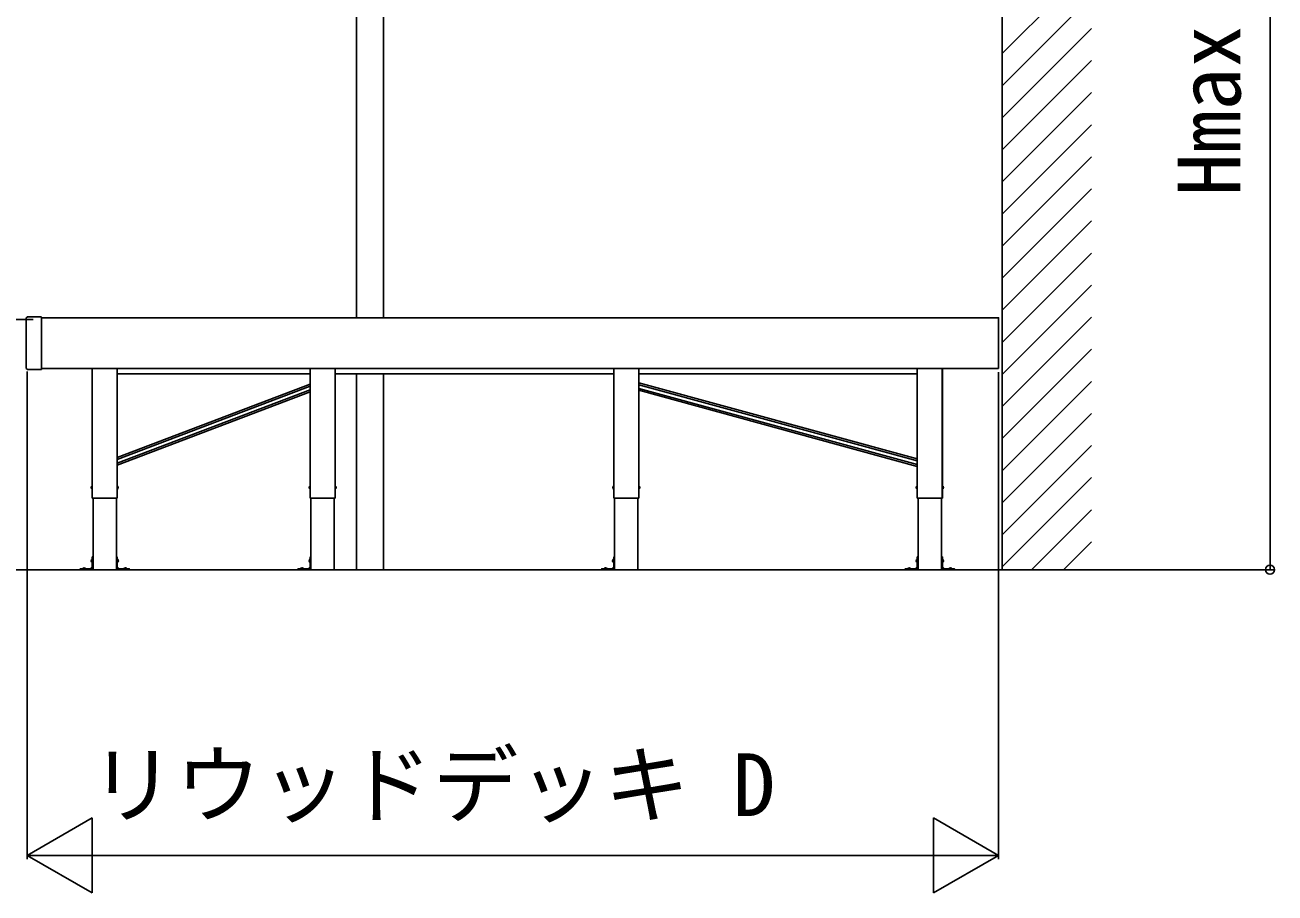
# Model space of a CAD drawing. Units: millimetres, scale not verified. Extents: x -1050 to 1050, y -1566 to 1557.
# Drawn here: x 257 to 607, y 756.1 to 999.1 of the extents above; entities that cross this region are included whole.
import ezdxf
from ezdxf.enums import TextEntityAlignment as Align

# ---------------------------------------------------------------- set-up
doc = ezdxf.new("R2010")
doc.units = ezdxf.units.MM
doc.header["$LTSCALE"] = 8
doc.layers.add('0-6_YKK_A1', color=4, linetype='Continuous')
doc.layers.add('0-7_YKK_D', color=6, linetype='Continuous')
doc.styles.add('ＭＳ ゴシック', font='')
doc.styles.get('ＭＳ ゴシック').set_extended_font_data('MS Gothic')

msp = doc.modelspace()

# ---------------------------------------------------------------- linework, layer by layer
at = {"layer": '0-6_YKK_A1'}
for p, q in [((530.611, 846.608), (530.611, 1162.657)), ((349.861, 1096.346), (349.861, 917.108)), ((357.361, 1096.346), (357.361, 917.108)), ((530.611, 991.062), (555.611, 1016.062)), ((530.611, 982.082), (555.611, 1007.082)), ((530.611, 973.101), (555.611, 998.101)), ((530.611, 964.121), (555.611, 989.121)), ((530.611, 955.141), (555.611, 980.141)), ((530.611, 946.16), (555.611, 971.16)), ((530.611, 937.18), (555.611, 962.18)), ((530.611, 928.2), (555.611, 953.2)), ((530.611, 919.22), (555.611, 944.22)), ((530.611, 910.239), (555.611, 935.239)), ((530.611, 901.259), (555.611, 926.259)), ((257.361, 902.999), (257.361, 917.016)), ((257.4, 917.097), (257.39, 917.087)), ((257.4, 917.097), (257.622, 917.319)), ((257.632, 917.328), (257.622, 917.319)), ((257.703, 917.358), (261.561, 917.358)), ((261.661, 917.258), (261.661, 917.016)), ((530.611, 892.279), (555.611, 917.279)), ((530.611, 883.299), (555.611, 908.299)), ((257.39, 902.928), (257.4, 902.919)), ((257.622, 902.697), (257.4, 902.919)), ((257.622, 902.697), (257.632, 902.687)), ((261.561, 902.658), (257.703, 902.658)), ((261.661, 902.908), (529.611, 902.908)), ((275.853, 902.908), (275.853, 866.608)), ((275.861, 902.908), (275.861, 866.608)), ((275.861, 902.908), (275.861, 866.608)), ((336.853, 901.408), (282.869, 901.408)), ((421.853, 901.408), (343.869, 901.408)), ((349.861, 901.408), (349.861, 846.608)), ((357.361, 901.408), (357.361, 846.608)), ((428.861, 902.908), (428.861, 899.168)), ((506.853, 901.408), (428.869, 901.408)), ((513.861, 902.908), (513.861, 866.608)), ((513.869, 902.908), (513.869, 866.608)), ((336.853, 898.543), (282.869, 878.012)), ((336.853, 898.009), (282.869, 877.477)), ((336.853, 896.939), (282.869, 876.407)), ((336.853, 896.404), (282.869, 875.872)), ((428.861, 896.992), (428.861, 866.608)), ((428.869, 898.887), (506.853, 877.602)), ((428.869, 898.369), (506.853, 877.084)), ((428.869, 897.332), (506.853, 876.047)), ((428.869, 896.814), (506.853, 875.529)), ((530.611, 874.318), (555.611, 899.318)), ((530.611, 865.338), (555.611, 890.338)), ((530.611, 856.358), (555.611, 881.358)), ((530.611, 847.378), (555.611, 872.378)), ((275.811, 870.008), (275.731, 869.994)), ((275.811, 869.208), (275.731, 869.222)), ((275.811, 870.008), (275.811, 869.208)), ((275.811, 870.008), (275.861, 869.999)), ((275.811, 869.208), (275.861, 869.217)), ((275.861, 869.999), (275.861, 869.217)), ((282.911, 870.008), (282.861, 869.999)), ((282.861, 869.217), (282.861, 869.999)), ((282.911, 869.208), (282.861, 869.217)), ((282.911, 870.008), (282.991, 869.994)), ((282.911, 869.208), (282.911, 870.008)), ((282.911, 869.208), (282.991, 869.222)), ((336.811, 870.008), (336.731, 869.994)), ((336.811, 869.208), (336.731, 869.222)), ((336.811, 870.008), (336.811, 869.208)), ((336.811, 870.008), (336.861, 869.999)), ((336.811, 869.208), (336.861, 869.217)), ((336.861, 869.999), (336.861, 869.217)), ((343.911, 870.008), (343.861, 869.999)), ((343.861, 869.217), (343.861, 869.999)), ((343.911, 869.208), (343.861, 869.217)), ((343.911, 870.008), (343.991, 869.994)), ((343.911, 869.208), (343.911, 870.008)), ((343.911, 869.208), (343.991, 869.222)), ((421.811, 870.008), (421.731, 869.994)), ((421.811, 869.208), (421.731, 869.222)), ((421.811, 870.008), (421.811, 869.208)), ((421.811, 870.008), (421.861, 869.999)), ((421.811, 869.208), (421.861, 869.217)), ((421.861, 869.999), (421.861, 869.217)), ((428.911, 870.008), (428.861, 869.999)), ((428.861, 869.217), (428.861, 869.999)), ((428.911, 869.208), (428.861, 869.217)), ((428.911, 870.008), (428.991, 869.994)), ((428.911, 869.208), (428.911, 870.008)), ((428.911, 869.208), (428.991, 869.222)), ((506.811, 870.008), (506.731, 869.994)), ((506.811, 869.208), (506.731, 869.222)), ((506.811, 870.008), (506.811, 869.208)), ((506.811, 870.008), (506.861, 869.999)), ((506.811, 869.208), (506.861, 869.217)), ((506.861, 870.019), (506.861, 866.608)), ((506.861, 869.999), (506.861, 869.217)), ((513.911, 870.008), (513.861, 869.999)), ((513.861, 869.217), (513.861, 869.999)), ((513.911, 869.208), (513.861, 869.217)), ((513.911, 870.008), (513.991, 869.994)), ((513.911, 869.208), (513.911, 870.008)), ((513.911, 869.208), (513.991, 869.222)), ((275.853, 866.608), (282.869, 866.608)), ((276.096, 866.608), (276.096, 846.608)), ((282.626, 866.608), (282.626, 846.608)), ((336.853, 866.608), (343.869, 866.608)), ((337.096, 866.608), (337.096, 846.608)), ((343.626, 866.608), (343.626, 846.608)), ((421.853, 866.608), (428.869, 866.608)), ((422.096, 866.608), (422.096, 846.608)), ((428.626, 866.608), (428.626, 846.608)), ((506.853, 866.608), (513.869, 866.608)), ((507.096, 866.608), (507.096, 846.608)), ((513.626, 866.608), (513.626, 846.608)), ((538.822, 846.608), (555.611, 863.397)), ((547.802, 846.608), (555.611, 854.417)), ((273.196, 846.95), (273.196, 846.908)), ((273.996, 846.95), (273.996, 846.908)), ((275.846, 847.418), (275.286, 846.858)), ((275.796, 849.508), (275.716, 849.494)), ((275.796, 848.708), (275.716, 848.722)), ((275.796, 849.508), (275.796, 848.708)), ((275.796, 849.508), (275.846, 849.499)), ((275.796, 848.708), (275.846, 848.717)), ((275.846, 850.208), (276.096, 850.208)), ((275.846, 849.766), (275.846, 850.208)), ((275.846, 849.625), (275.846, 849.766)), ((275.846, 846.908), (275.846, 849.625)), ((275.846, 849.499), (275.846, 848.717)), ((276.096, 850.208), (276.096, 849.766)), ((276.096, 849.766), (276.096, 849.625)), ((276.096, 846.908), (276.096, 849.625)), ((282.876, 850.208), (282.626, 850.208)), ((282.626, 850.208), (282.626, 849.766)), ((282.626, 849.766), (282.626, 849.625)), ((282.626, 846.908), (282.626, 849.625)), ((282.876, 849.766), (282.876, 850.208)), ((282.876, 849.625), (282.876, 849.766)), ((282.876, 846.908), (282.876, 849.625)), ((282.926, 849.508), (282.876, 849.499)), ((282.876, 848.717), (282.876, 849.499)), ((282.926, 848.708), (282.876, 848.717)), ((282.876, 847.418), (283.437, 846.858)), ((282.926, 849.508), (283.006, 849.494)), ((282.926, 848.708), (282.926, 849.508)), ((282.926, 848.708), (283.006, 848.722)), ((284.726, 846.95), (284.726, 846.908)), ((285.526, 846.95), (285.526, 846.908)), ((334.196, 846.95), (334.196, 846.908)), ((334.996, 846.95), (334.996, 846.908)), ((336.846, 847.418), (336.286, 846.858)), ((336.796, 849.508), (336.716, 849.494)), ((336.796, 848.708), (336.716, 848.722)), ((336.796, 849.508), (336.796, 848.708)), ((336.796, 849.508), (336.846, 849.499)), ((336.796, 848.708), (336.846, 848.717)), ((336.846, 850.208), (337.096, 850.208)), ((336.846, 849.766), (336.846, 850.208)), ((336.846, 849.625), (336.846, 849.766)), ((336.846, 846.908), (336.846, 849.625)), ((336.846, 849.499), (336.846, 848.717)), ((337.096, 850.208), (337.096, 849.766)), ((337.096, 849.766), (337.096, 849.625)), ((337.096, 846.908), (337.096, 849.625)), ((419.196, 846.95), (419.196, 846.908)), ((419.996, 846.95), (419.996, 846.908)), ((421.846, 847.418), (421.286, 846.858)), ((421.796, 849.508), (421.716, 849.494)), ((421.796, 848.708), (421.716, 848.722)), ((421.796, 849.508), (421.796, 848.708)), ((421.796, 849.508), (421.846, 849.499)), ((421.796, 848.708), (421.846, 848.717)), ((421.846, 850.208), (422.096, 850.208)), ((421.846, 849.766), (421.846, 850.208)), ((421.846, 849.625), (421.846, 849.766)), ((421.846, 846.908), (421.846, 849.625)), ((421.846, 849.499), (421.846, 848.717)), ((422.096, 850.208), (422.096, 849.766)), ((422.096, 849.766), (422.096, 849.625)), ((422.096, 846.908), (422.096, 849.625)), ((504.196, 846.95), (504.196, 846.908)), ((504.996, 846.95), (504.996, 846.908)), ((506.846, 847.418), (506.286, 846.858)), ((506.796, 849.508), (506.716, 849.494)), ((506.796, 848.708), (506.716, 848.722)), ((506.796, 849.508), (506.796, 848.708)), ((506.796, 849.508), (506.846, 849.499)), ((506.796, 848.708), (506.846, 848.717)), ((506.846, 850.208), (507.096, 850.208)), ((506.846, 849.766), (506.846, 850.208)), ((506.846, 849.625), (506.846, 849.766)), ((506.846, 846.908), (506.846, 849.625)), ((506.846, 849.499), (506.846, 848.717)), ((507.096, 850.208), (507.096, 849.766)), ((507.096, 849.766), (507.096, 849.625)), ((507.096, 846.908), (507.096, 849.625)), ((513.876, 850.208), (513.626, 850.208)), ((513.626, 850.208), (513.626, 849.766)), ((513.626, 849.766), (513.626, 849.625)), ((513.626, 846.908), (513.626, 849.625)), ((513.876, 849.766), (513.876, 850.208)), ((513.876, 849.625), (513.876, 849.766)), ((513.876, 846.908), (513.876, 849.625)), ((513.926, 849.508), (513.876, 849.499)), ((513.876, 848.717), (513.876, 849.499)), ((513.926, 848.708), (513.876, 848.717)), ((513.876, 847.418), (514.437, 846.858)), ((513.926, 849.508), (514.006, 849.494)), ((513.926, 848.708), (513.926, 849.508)), ((513.926, 848.708), (514.006, 848.722)), ((515.726, 846.95), (515.726, 846.908)), ((516.526, 846.95), (516.526, 846.908)), ((-708.578, 846.608), (607.004, 846.608)), ((272.938, 846.608), (272.496, 846.608)), ((272.938, 846.858), (273.079, 846.858)), ((273.079, 846.608), (272.938, 846.608)), ((273.079, 846.858), (274.21, 846.858)), ((273.079, 846.608), (274.21, 846.608)), ((273.196, 846.908), (273.996, 846.908)), ((273.246, 846.858), (273.946, 846.858)), ((274.21, 846.608), (274.21, 846.858)), ((274.383, 846.858), (274.21, 846.858)), ((274.21, 846.608), (274.383, 846.608)), ((274.383, 846.608), (275.796, 846.608)), ((276.096, 846.608), (282.626, 846.608)), ((284.34, 846.608), (282.926, 846.608)), ((284.34, 846.858), (284.513, 846.858)), ((284.513, 846.608), (284.34, 846.608)), ((284.513, 846.608), (284.513, 846.858)), ((285.643, 846.858), (284.513, 846.858)), ((285.643, 846.608), (284.513, 846.608)), ((284.726, 846.908), (285.526, 846.908)), ((284.776, 846.858), (285.476, 846.858)), ((285.785, 846.858), (285.643, 846.858)), ((285.643, 846.608), (285.785, 846.608)), ((285.785, 846.608), (286.226, 846.608)), ((597.528, 846.608), (313.433, 846.608)), ((333.938, 846.608), (333.496, 846.608)), ((333.938, 846.858), (334.079, 846.858)), ((334.079, 846.608), (333.938, 846.608)), ((334.079, 846.858), (335.21, 846.858)), ((334.079, 846.608), (335.21, 846.608)), ((334.196, 846.908), (334.996, 846.908)), ((334.246, 846.858), (334.946, 846.858)), ((335.21, 846.608), (335.21, 846.858)), ((335.383, 846.858), (335.21, 846.858)), ((335.21, 846.608), (335.383, 846.608)), ((335.383, 846.608), (336.796, 846.608)), ((337.096, 846.608), (343.626, 846.608)), ((418.938, 846.608), (418.496, 846.608)), ((418.938, 846.858), (419.079, 846.858)), ((419.079, 846.608), (418.938, 846.608)), ((419.079, 846.858), (420.21, 846.858)), ((419.079, 846.608), (420.21, 846.608)), ((419.196, 846.908), (419.996, 846.908)), ((419.246, 846.858), (419.946, 846.858)), ((420.21, 846.608), (420.21, 846.858)), ((420.383, 846.858), (420.21, 846.858)), ((420.21, 846.608), (420.383, 846.608)), ((420.383, 846.608), (421.796, 846.608)), ((422.096, 846.608), (428.626, 846.608)), ((503.938, 846.608), (503.496, 846.608)), ((503.938, 846.858), (504.079, 846.858)), ((504.079, 846.608), (503.938, 846.608)), ((504.079, 846.858), (505.21, 846.858)), ((504.079, 846.608), (505.21, 846.608)), ((504.196, 846.908), (504.996, 846.908)), ((504.246, 846.858), (504.946, 846.858)), ((505.21, 846.608), (505.21, 846.858)), ((505.383, 846.858), (505.21, 846.858)), ((505.21, 846.608), (505.383, 846.608)), ((505.383, 846.608), (506.796, 846.608)), ((507.096, 846.608), (513.626, 846.608)), ((515.34, 846.608), (513.926, 846.608)), ((515.34, 846.858), (515.513, 846.858)), ((515.513, 846.608), (515.34, 846.608)), ((515.513, 846.608), (515.513, 846.858)), ((516.643, 846.858), (515.513, 846.858)), ((516.643, 846.608), (515.513, 846.608)), ((515.726, 846.908), (516.526, 846.908)), ((515.776, 846.858), (516.476, 846.858)), ((516.785, 846.858), (516.643, 846.858)), ((516.643, 846.608), (516.785, 846.608)), ((516.785, 846.608), (517.226, 846.608))]:
    msp.add_line(p, q, dxfattribs=at)
for points in [[(261.661, 917.108), (529.611, 917.108), (529.611, 902.908)], [(261.661, 917.016), (261.661, 902.999), (261.661, 902.758)], [(282.861, 902.908), (282.861, 872.194), (282.861, 870.019), (282.861, 866.608)], [(282.869, 902.908), (282.869, 872.198), (282.869, 870.022), (282.869, 866.608)], [(336.853, 902.908), (336.853, 899.164), (336.853, 896.989), (336.853, 866.608)], [(336.861, 902.908), (336.861, 899.168), (336.861, 896.992), (336.861, 866.608)], [(343.861, 902.908), (343.861, 899.168), (343.861, 896.992), (343.861, 866.608)], [(343.869, 902.908), (343.869, 899.164), (343.869, 896.989), (343.869, 866.608)], [(421.853, 902.908), (421.853, 899.164), (421.853, 896.989), (421.853, 866.608)], [(421.861, 902.908), (421.861, 899.168), (421.861, 896.992), (421.861, 866.608)], [(428.869, 902.908), (428.869, 899.164), (428.869, 896.989), (428.869, 866.608)], [(506.853, 902.908), (506.853, 872.198), (506.853, 870.022), (506.853, 866.608)], [(506.861, 902.908), (506.861, 872.194), (506.861, 870.019), (506.861, 866.608)], [(272.496, 846.608), (272.496, 846.858), (272.938, 846.858)], [(274.383, 846.608), (274.383, 846.858), (275.796, 846.858)], [(284.34, 846.608), (284.34, 846.858), (282.926, 846.858)], [(286.226, 846.608), (286.226, 846.858), (285.785, 846.858)], [(333.496, 846.608), (333.496, 846.858), (333.938, 846.858)], [(335.383, 846.608), (335.383, 846.858), (336.796, 846.858)], [(418.496, 846.608), (418.496, 846.858), (418.938, 846.858)], [(420.383, 846.608), (420.383, 846.858), (421.796, 846.858)], [(503.496, 846.608), (503.496, 846.858), (503.938, 846.858)], [(505.383, 846.608), (505.383, 846.858), (506.796, 846.858)], [(515.34, 846.608), (515.34, 846.858), (513.926, 846.858)], [(517.226, 846.608), (517.226, 846.858), (516.785, 846.858)]]:
    msp.add_lwpolyline(points, dxfattribs=at)
for centre, radius, start, end in [((257.461, 917.016), 0.1, 135, 180), ((257.703, 917.258), 0.1, 90, 135), ((261.561, 917.258), 0.1, 0, 90), ((257.461, 902.999), 0.1, 180, 225), ((257.703, 902.758), 0.1, 225, 270), ((261.561, 902.758), 0.1, 270, 0), ((276.221, 869.608), 0.65, 147.94412, 212.05588), ((275.747, 869.905), 0.09, 100, 147.94412), ((275.747, 869.311), 0.09, 212.05588, 260), ((282.976, 869.905), 0.09, 32.05588, 80), ((282.976, 869.311), 0.09, 280, 327.94412), ((282.501, 869.608), 0.65, 327.94412, 32.05588), ((337.221, 869.608), 0.65, 147.94412, 212.05588), ((336.747, 869.905), 0.09, 100, 147.94412), ((336.747, 869.311), 0.09, 212.05588, 260), ((343.976, 869.905), 0.09, 32.05588, 80), ((343.976, 869.311), 0.09, 280, 327.94412), ((343.501, 869.608), 0.65, 327.94412, 32.05588), ((422.221, 869.608), 0.65, 147.94412, 212.05588), ((421.747, 869.905), 0.09, 100, 147.94412), ((421.747, 869.311), 0.09, 212.05588, 260), ((428.976, 869.905), 0.09, 32.05588, 80), ((428.976, 869.311), 0.09, 280, 327.94412), ((428.501, 869.608), 0.65, 327.94412, 32.05588), ((507.221, 869.608), 0.65, 147.94412, 212.05588), ((506.747, 869.905), 0.09, 100, 147.94412), ((506.747, 869.311), 0.09, 212.05588, 260), ((513.976, 869.905), 0.09, 32.05588, 80), ((513.976, 869.311), 0.09, 280, 327.94412), ((513.501, 869.608), 0.65, 327.94412, 32.05588), ((273.296, 846.95), 0.1, 126.03188, 180), ((273.596, 846.538), 0.61, 53.96812, 126.03188), ((273.896, 846.95), 0.1, 0, 53.96812), ((276.206, 849.108), 0.65, 147.94412, 212.05588), ((275.732, 849.405), 0.09, 100, 147.94412), ((275.732, 848.811), 0.09, 212.05588, 260), ((282.991, 849.405), 0.09, 32.05588, 80), ((282.991, 848.811), 0.09, 280, 327.94412), ((282.516, 849.108), 0.65, 327.94412, 32.05588), ((284.826, 846.95), 0.1, 126.03188, 180), ((285.126, 846.538), 0.61, 53.96812, 126.03188), ((285.426, 846.95), 0.1, 0, 53.96812), ((334.296, 846.95), 0.1, 126.03188, 180), ((334.596, 846.538), 0.61, 53.96812, 126.03188), ((334.896, 846.95), 0.1, 0, 53.96812), ((337.206, 849.108), 0.65, 147.94412, 212.05588), ((336.732, 849.405), 0.09, 100, 147.94412), ((336.732, 848.811), 0.09, 212.05588, 260), ((419.296, 846.95), 0.1, 126.03188, 180), ((419.596, 846.538), 0.61, 53.96812, 126.03188), ((419.896, 846.95), 0.1, 0, 53.96812), ((422.206, 849.108), 0.65, 147.94412, 212.05588), ((421.732, 849.405), 0.09, 100, 147.94412), ((421.732, 848.811), 0.09, 212.05588, 260), ((504.296, 846.95), 0.1, 126.03188, 180), ((504.596, 846.538), 0.61, 53.96812, 126.03188), ((504.896, 846.95), 0.1, 0, 53.96812), ((507.206, 849.108), 0.65, 147.94412, 212.05588), ((506.732, 849.405), 0.09, 100, 147.94412), ((506.732, 848.811), 0.09, 212.05588, 260), ((513.991, 849.405), 0.09, 32.05588, 80), ((513.991, 848.811), 0.09, 280, 327.94412), ((513.516, 849.108), 0.65, 327.94412, 32.05588), ((515.826, 846.95), 0.1, 126.03188, 180), ((516.126, 846.538), 0.61, 53.96812, 126.03188), ((516.426, 846.95), 0.1, 0, 53.96812), ((273.246, 846.908), 0.05, 180, 270), ((273.946, 846.908), 0.05, 270, 0), ((275.796, 846.908), 0.05, 270, 0), ((275.796, 846.908), 0.3, 270, 0), ((282.926, 846.908), 0.3, 180, 270), ((282.926, 846.908), 0.05, 180, 270), ((284.776, 846.908), 0.05, 180, 270), ((285.476, 846.908), 0.05, 270, 0), ((334.246, 846.908), 0.05, 180, 270), ((334.946, 846.908), 0.05, 270, 0), ((336.796, 846.908), 0.05, 270, 0), ((336.796, 846.908), 0.3, 270, 0), ((419.246, 846.908), 0.05, 180, 270), ((419.946, 846.908), 0.05, 270, 0), ((421.796, 846.908), 0.05, 270, 0), ((421.796, 846.908), 0.3, 270, 0), ((504.246, 846.908), 0.05, 180, 270), ((504.946, 846.908), 0.05, 270, 0), ((506.796, 846.908), 0.05, 270, 0), ((506.796, 846.908), 0.3, 270, 0), ((513.926, 846.908), 0.3, 180, 270), ((513.926, 846.908), 0.05, 180, 270), ((515.776, 846.908), 0.05, 180, 270), ((516.476, 846.908), 0.05, 270, 0)]:
    msp.add_arc(centre, radius, start, end, dxfattribs=at)
at = {"layer": '0-7_YKK_D'}
for p, q in [((605.611, 1138.062), (605.611, 846.608)), ((259.311, 916.608), (216.361, 916.608)), ((257.611, 902.108), (257.611, 765.608)), ((529.611, 901.908), (529.611, 765.608)), ((531.611, 846.608), (606.611, 846.608)), ((257.611, 766.608), (275.798, 777.108)), ((275.798, 756.108), (275.798, 777.108)), ((529.611, 766.608), (511.425, 777.108)), ((511.425, 777.108), (511.425, 756.108)), ((257.611, 766.608), (275.798, 756.108)), ((257.611, 766.608), (293.984, 766.608)), ((278.611, 766.608), (508.611, 766.608)), ((529.611, 766.608), (493.238, 766.608)), ((529.611, 766.608), (511.425, 756.108))]:
    msp.add_line(p, q, dxfattribs=at)
msp.add_circle((605.611, 846.608), 1.275, dxfattribs=at)

# ---------------------------------------------------------------- texts
at = {"layer": '0-7_YKK_D', "style": 'ＭＳ ゴシック'}
msp.add_text('Hmax', height=17.6, rotation=90, dxfattribs=at).set_placement((602.611, 951.153), align=Align.BOTTOM_LEFT)
msp.add_text('リウッドデッキ D', height=17.6, dxfattribs=at).set_placement((275.111, 772.335), align=Align.BOTTOM_LEFT)

doc.saveas('drawing.dxf')
